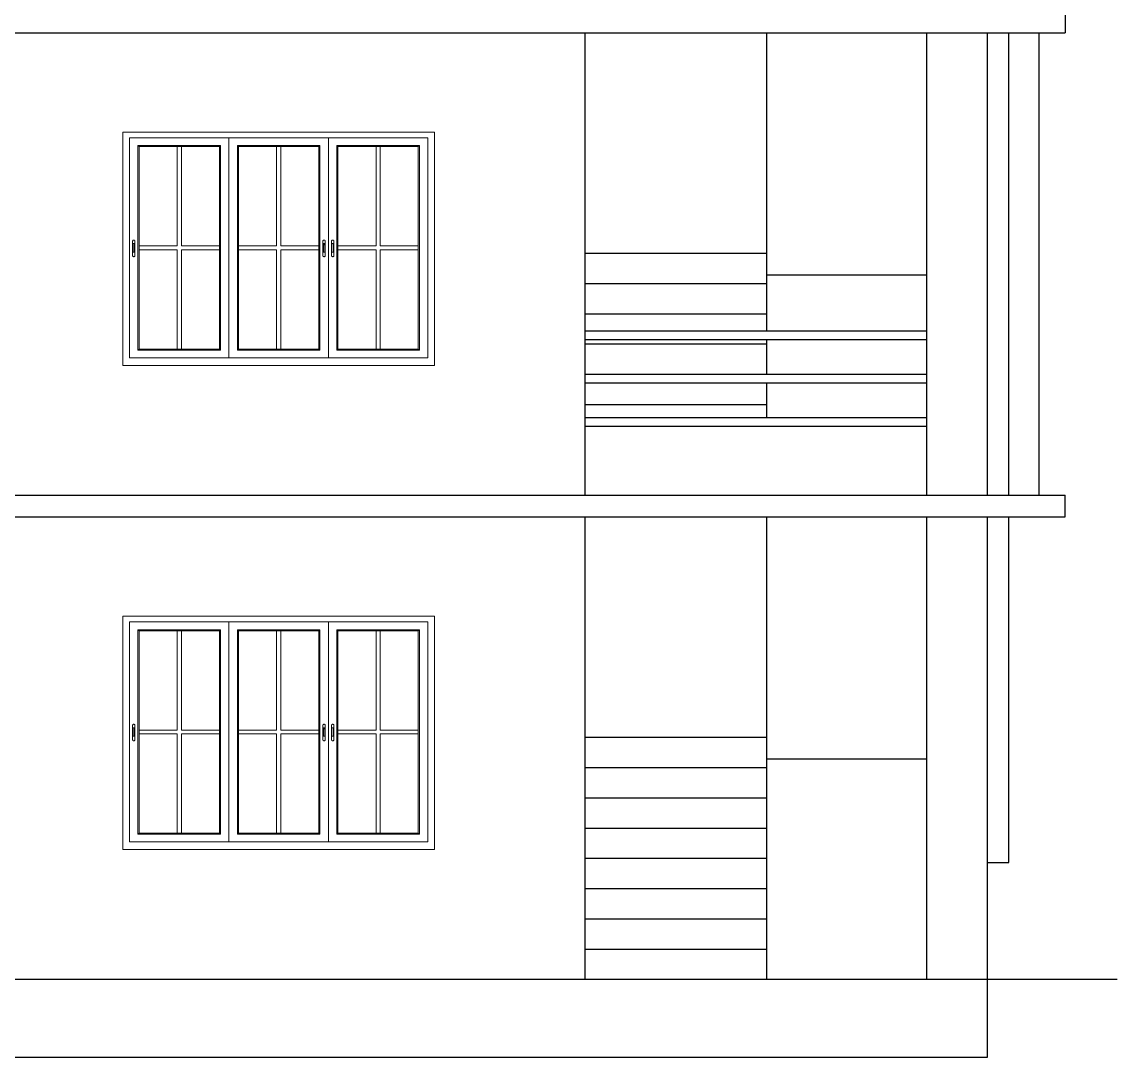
# Model space of a CAD drawing. Header units: inches. Extents: x -5096374 to -5070857, y -3259973 to -3243900.
# Drawn here: x -5072297.2 to -5072044, y -3259420.1 to -3259180.6 of the extents above; entities that cross this region are included whole.
import ezdxf

# ---------------------------------------------------------------- set-up
doc = ezdxf.new("R2010")
doc.units = ezdxf.units.IN
doc.header["$LTSCALE"] = 2
doc.header["$MEASUREMENT"] = 0
doc.layers.get('0').update_dxf_attribs({"linetype": 'CONTINUOUS'})
doc.layers.add('window', color=4, linetype='CONTINUOUS', lineweight=13)

msp = doc.modelspace()

# ---------------------------------------------------------------- linework, layer by layer
at = {"ltscale": 0.5}
for p, q in [((-5072055.96, -3259178.1), (-5072055.96, -3259183.1)), ((-5072503.54, -3259183.1), (-5072068.96, -3259183.1)), ((-5072166.96, -3259290.1), (-5072166.96, -3259183.1)), ((-5072124.96, -3259252.1), (-5072124.96, -3259183.1)), ((-5072087.96, -3259290.1), (-5072087.96, -3259183.1)), ((-5072073.96, -3259290.1), (-5072073.96, -3259183.1)), ((-5072068.96, -3259183.1), (-5072055.96, -3259183.1)), ((-5072068.96, -3259290.1), (-5072068.96, -3259183.1)), ((-5072061.96, -3259290.1), (-5072061.96, -3259183.1)), ((-5072166.96, -3259234.1), (-5072124.96, -3259234.1)), ((-5072124.96, -3259239.1), (-5072087.96, -3259239.1)), ((-5072166.96, -3259241.1), (-5072124.96, -3259241.1)), ((-5072166.96, -3259248.1), (-5072124.96, -3259248.1)), ((-5072166.96, -3259252.1), (-5072087.96, -3259252.1)), ((-5072166.96, -3259254.1), (-5072087.96, -3259254.1)), ((-5072166.96, -3259255.1), (-5072124.96, -3259255.1)), ((-5072124.96, -3259262.1), (-5072124.96, -3259254.1)), ((-5072166.96, -3259262.1), (-5072124.96, -3259262.1)), ((-5072166.96, -3259262.1), (-5072087.96, -3259262.1)), ((-5072166.96, -3259264.1), (-5072087.96, -3259264.1)), ((-5072124.96, -3259272.1), (-5072124.96, -3259264.1)), ((-5072166.96, -3259269.1), (-5072124.96, -3259269.1)), ((-5072166.96, -3259272.1), (-5072087.96, -3259272.1)), ((-5072166.96, -3259274.1), (-5072087.96, -3259274.1)), ((-5072476.72, -3259290.1), (-5072068.96, -3259290.1)), ((-5072166.96, -3259290.1), (-5072124.96, -3259290.1)), ((-5072068.96, -3259290.1), (-5072055.96, -3259290.1)), ((-5072055.96, -3259295.1), (-5072055.96, -3259290.1)), ((-5072476.72, -3259295.1), (-5072068.96, -3259295.1)), ((-5072166.96, -3259402.1), (-5072166.96, -3259295.1)), ((-5072124.96, -3259402.1), (-5072124.96, -3259295.1)), ((-5072087.96, -3259402.1), (-5072087.96, -3259295.1)), ((-5072073.96, -3259402.1), (-5072073.96, -3259295.1)), ((-5072068.96, -3259295.1), (-5072055.96, -3259295.1)), ((-5072068.96, -3259375.1), (-5072068.96, -3259295.1)), ((-5072166.96, -3259346.1), (-5072124.96, -3259346.1)), ((-5072124.96, -3259351.1), (-5072087.96, -3259351.1)), ((-5072166.96, -3259353.1), (-5072124.96, -3259353.1)), ((-5072166.96, -3259360.1), (-5072124.96, -3259360.1)), ((-5072166.96, -3259367.1), (-5072124.96, -3259367.1)), ((-5072166.96, -3259374.1), (-5072124.96, -3259374.1)), ((-5072073.96, -3259375.1), (-5072068.96, -3259375.1)), ((-5072166.96, -3259381.1), (-5072124.96, -3259381.1)), ((-5072166.96, -3259388.1), (-5072124.96, -3259388.1)), ((-5072166.96, -3259395.1), (-5072124.96, -3259395.1)), ((-5072498.63, -3259402.1), (-5072073.96, -3259402.1)), ((-5072166.96, -3259402.1), (-5072124.96, -3259402.1)), ((-5072073.96, -3259402.1), (-5072043.96, -3259402.1)), ((-5072073.96, -3259420.1), (-5072073.96, -3259402.1)), ((-5072498.63, -3259420.1), (-5072073.96, -3259420.1))]:
    msp.add_line(p, q, dxfattribs=at)
at = {"layer": 'window'}
for p, q in [((-5072273.84, -3259260.1), (-5072273.84, -3259206.1)), ((-5072201.84, -3259206.1), (-5072273.84, -3259206.1)), ((-5072272.34, -3259258.32), (-5072272.34, -3259207.43)), ((-5072203.34, -3259207.43), (-5072272.34, -3259207.43)), ((-5072249.34, -3259207.43), (-5072249.34, -3259258.32)), ((-5072226.34, -3259207.43), (-5072226.34, -3259258.32)), ((-5072203.34, -3259207.43), (-5072203.34, -3259258.32)), ((-5072201.84, -3259260.1), (-5072201.84, -3259206.1)), ((-5072270.37, -3259256.52), (-5072270.37, -3259209.23)), ((-5072270.37, -3259209.23), (-5072251.3, -3259209.23)), ((-5072270.13, -3259209.45), (-5072270.37, -3259209.23)), ((-5072270.13, -3259256.3), (-5072270.13, -3259209.45)), ((-5072251.55, -3259209.45), (-5072270.13, -3259209.45)), ((-5072261.33, -3259209.45), (-5072261.33, -3259232.42)), ((-5072260.34, -3259209.45), (-5072260.34, -3259232.42)), ((-5072251.55, -3259209.45), (-5072251.3, -3259209.23)), ((-5072251.55, -3259209.45), (-5072251.55, -3259256.3)), ((-5072251.3, -3259209.23), (-5072251.3, -3259256.52)), ((-5072228.3, -3259209.23), (-5072247.37, -3259209.23)), ((-5072247.37, -3259209.23), (-5072247.37, -3259256.52)), ((-5072247.13, -3259209.45), (-5072247.37, -3259209.23)), ((-5072247.13, -3259209.45), (-5072247.13, -3259256.3)), ((-5072247.13, -3259209.45), (-5072228.55, -3259209.45)), ((-5072238.33, -3259209.45), (-5072238.33, -3259232.42)), ((-5072237.34, -3259209.45), (-5072237.34, -3259232.42)), ((-5072228.55, -3259209.45), (-5072228.3, -3259209.23)), ((-5072228.55, -3259256.3), (-5072228.55, -3259209.45)), ((-5072228.3, -3259256.52), (-5072228.3, -3259209.23)), ((-5072224.37, -3259256.52), (-5072224.37, -3259209.23)), ((-5072224.37, -3259209.23), (-5072205.3, -3259209.23)), ((-5072224.13, -3259209.45), (-5072224.37, -3259209.23)), ((-5072224.13, -3259256.3), (-5072224.13, -3259209.45)), ((-5072205.55, -3259209.45), (-5072224.13, -3259209.45)), ((-5072215.33, -3259209.45), (-5072215.33, -3259232.42)), ((-5072214.34, -3259209.45), (-5072214.34, -3259232.42)), ((-5072205.55, -3259209.45), (-5072205.3, -3259209.23)), ((-5072205.55, -3259209.45), (-5072205.55, -3259256.3)), ((-5072205.3, -3259209.23), (-5072205.3, -3259256.52)), ((-5072271.61, -3259231.27), (-5072271.6, -3259231.24)), ((-5072271.61, -3259231.31), (-5072271.6, -3259231.24)), ((-5072271.61, -3259231.31), (-5072271.61, -3259231.27)), ((-5072271.61, -3259234.7), (-5072271.61, -3259231.31)), ((-5072271.6, -3259231.24), (-5072271.58, -3259231.21)), ((-5072271.58, -3259231.21), (-5072271.56, -3259231.18)), ((-5072271.53, -3259231.15), (-5072271.56, -3259231.18)), ((-5072271.5, -3259231.13), (-5072271.53, -3259231.15)), ((-5072271.51, -3259231.98), (-5072271.52, -3259232)), ((-5072271.52, -3259232), (-5072271.52, -3259232.03)), ((-5072271.52, -3259232.03), (-5072271.52, -3259233.73)), ((-5072271.5, -3259231.96), (-5072271.51, -3259231.98)), ((-5072271.5, -3259231.13), (-5072271.46, -3259231.11)), ((-5072271.49, -3259231.94), (-5072271.5, -3259231.96)), ((-5072271.47, -3259231.92), (-5072271.49, -3259231.94)), ((-5072271.45, -3259231.91), (-5072271.47, -3259231.92)), ((-5072271.42, -3259231.1), (-5072271.46, -3259231.11)), ((-5072271.42, -3259231.89), (-5072271.45, -3259231.91)), ((-5072271.38, -3259231.09), (-5072271.42, -3259231.1)), ((-5072271.4, -3259231.88), (-5072271.42, -3259231.89)), ((-5072271.37, -3259231.88), (-5072271.4, -3259231.88)), ((-5072271.34, -3259231.09), (-5072271.38, -3259231.09)), ((-5072271.34, -3259231.88), (-5072271.37, -3259231.88)), ((-5072271.3, -3259231.09), (-5072271.34, -3259231.09)), ((-5072271.31, -3259231.88), (-5072271.34, -3259231.88)), ((-5072271.28, -3259231.88), (-5072271.31, -3259231.88)), ((-5072271.3, -3259231.09), (-5072271.26, -3259231.1)), ((-5072271.26, -3259231.89), (-5072271.28, -3259231.88)), ((-5072271.26, -3259231.1), (-5072271.22, -3259231.11)), ((-5072271.23, -3259231.91), (-5072271.26, -3259231.89)), ((-5072271.21, -3259231.92), (-5072271.23, -3259231.91)), ((-5072271.22, -3259231.11), (-5072271.18, -3259231.13)), ((-5072271.19, -3259231.94), (-5072271.21, -3259231.92)), ((-5072271.18, -3259231.96), (-5072271.19, -3259231.94)), ((-5072271.18, -3259231.13), (-5072271.15, -3259231.15)), ((-5072271.17, -3259231.98), (-5072271.18, -3259231.96)), ((-5072271.16, -3259232), (-5072271.17, -3259231.98)), ((-5072271.16, -3259232.03), (-5072271.16, -3259232)), ((-5072271.16, -3259233.73), (-5072271.16, -3259232.03)), ((-5072271.15, -3259231.15), (-5072271.12, -3259231.18)), ((-5072271.1, -3259231.21), (-5072271.12, -3259231.18)), ((-5072271.08, -3259231.24), (-5072271.1, -3259231.21)), ((-5072271.07, -3259231.27), (-5072271.08, -3259231.24)), ((-5072271.07, -3259231.27), (-5072271.07, -3259231.31)), ((-5072271.07, -3259231.31), (-5072271.07, -3259234.7)), ((-5072270.13, -3259232.42), (-5072261.33, -3259232.42)), ((-5072270.13, -3259233.32), (-5072261.33, -3259233.32)), ((-5072261.33, -3259233.32), (-5072261.33, -3259256.3)), ((-5072260.34, -3259232.42), (-5072251.55, -3259232.42)), ((-5072260.34, -3259233.32), (-5072251.55, -3259233.32)), ((-5072260.34, -3259233.32), (-5072260.34, -3259256.3)), ((-5072238.33, -3259232.42), (-5072247.13, -3259232.42)), ((-5072238.33, -3259233.32), (-5072247.13, -3259233.32)), ((-5072238.33, -3259233.32), (-5072238.33, -3259256.3)), ((-5072228.55, -3259232.42), (-5072237.34, -3259232.42)), ((-5072237.34, -3259233.32), (-5072237.34, -3259256.3)), ((-5072228.55, -3259233.32), (-5072237.34, -3259233.32)), ((-5072227.59, -3259231.24), (-5072227.6, -3259231.27)), ((-5072227.6, -3259231.27), (-5072227.6, -3259231.31)), ((-5072227.6, -3259231.31), (-5072227.6, -3259234.7)), ((-5072227.57, -3259231.21), (-5072227.59, -3259231.24)), ((-5072227.55, -3259231.18), (-5072227.57, -3259231.21)), ((-5072227.52, -3259231.15), (-5072227.55, -3259231.18)), ((-5072227.49, -3259231.13), (-5072227.52, -3259231.15)), ((-5072227.51, -3259232), (-5072227.5, -3259231.98)), ((-5072227.51, -3259232.03), (-5072227.51, -3259232)), ((-5072227.51, -3259232.27), (-5072227.51, -3259232.03)), ((-5072227.51, -3259232.25), (-5072227.5, -3259232.23)), ((-5072227.51, -3259232.27), (-5072227.51, -3259232.25)), ((-5072227.51, -3259233.73), (-5072227.51, -3259232.27)), ((-5072227.5, -3259231.98), (-5072227.49, -3259231.96)), ((-5072227.5, -3259232.23), (-5072227.49, -3259232.21)), ((-5072227.45, -3259231.11), (-5072227.49, -3259231.13)), ((-5072227.49, -3259231.96), (-5072227.48, -3259231.94)), ((-5072227.49, -3259232.21), (-5072227.48, -3259232.19)), ((-5072227.48, -3259231.94), (-5072227.46, -3259231.92)), ((-5072227.48, -3259232.19), (-5072227.46, -3259232.17)), ((-5072227.46, -3259231.92), (-5072227.44, -3259231.91)), ((-5072227.46, -3259232.17), (-5072227.44, -3259232.15)), ((-5072227.41, -3259231.1), (-5072227.45, -3259231.11)), ((-5072227.44, -3259231.91), (-5072227.41, -3259231.89)), ((-5072227.44, -3259232.15), (-5072227.41, -3259232.14)), ((-5072227.37, -3259231.09), (-5072227.41, -3259231.1)), ((-5072227.41, -3259231.89), (-5072227.39, -3259231.88)), ((-5072227.41, -3259232.14), (-5072227.39, -3259232.13)), ((-5072227.39, -3259231.88), (-5072227.36, -3259231.88)), ((-5072227.39, -3259232.13), (-5072227.36, -3259232.13)), ((-5072227.33, -3259231.09), (-5072227.37, -3259231.09)), ((-5072227.36, -3259231.88), (-5072227.33, -3259231.88)), ((-5072227.36, -3259232.13), (-5072227.33, -3259232.13)), ((-5072227.29, -3259231.09), (-5072227.33, -3259231.09)), ((-5072227.33, -3259231.88), (-5072227.3, -3259231.88)), ((-5072227.33, -3259232.13), (-5072227.3, -3259232.13)), ((-5072227.3, -3259231.88), (-5072227.28, -3259231.88)), ((-5072227.3, -3259232.13), (-5072227.28, -3259232.13)), ((-5072227.25, -3259231.1), (-5072227.29, -3259231.09)), ((-5072227.28, -3259231.88), (-5072227.25, -3259231.89)), ((-5072227.28, -3259232.13), (-5072227.25, -3259232.14)), ((-5072227.21, -3259231.11), (-5072227.25, -3259231.1)), ((-5072227.25, -3259231.89), (-5072227.22, -3259231.91)), ((-5072227.25, -3259232.14), (-5072227.22, -3259232.15)), ((-5072227.22, -3259231.91), (-5072227.2, -3259231.92)), ((-5072227.22, -3259232.15), (-5072227.2, -3259232.17)), ((-5072227.17, -3259231.13), (-5072227.21, -3259231.11)), ((-5072227.2, -3259231.92), (-5072227.18, -3259231.94)), ((-5072227.2, -3259232.17), (-5072227.18, -3259232.19)), ((-5072227.18, -3259231.94), (-5072227.17, -3259231.96)), ((-5072227.18, -3259232.19), (-5072227.17, -3259232.21)), ((-5072227.14, -3259231.15), (-5072227.17, -3259231.13)), ((-5072227.17, -3259231.96), (-5072227.16, -3259231.98)), ((-5072227.17, -3259232.21), (-5072227.16, -3259232.23)), ((-5072227.16, -3259231.98), (-5072227.15, -3259232)), ((-5072227.16, -3259232.23), (-5072227.15, -3259232.25)), ((-5072227.15, -3259232), (-5072227.15, -3259232.03)), ((-5072227.15, -3259233.73), (-5072227.15, -3259232.03)), ((-5072227.15, -3259232.25), (-5072227.15, -3259232.27)), ((-5072227.11, -3259231.18), (-5072227.14, -3259231.15)), ((-5072227.09, -3259231.21), (-5072227.11, -3259231.18)), ((-5072227.07, -3259231.24), (-5072227.09, -3259231.21)), ((-5072227.06, -3259231.27), (-5072227.07, -3259231.24)), ((-5072227.06, -3259231.31), (-5072227.07, -3259231.24)), ((-5072227.06, -3259231.31), (-5072227.06, -3259231.27)), ((-5072227.06, -3259234.7), (-5072227.06, -3259231.31)), ((-5072225.61, -3259231.27), (-5072225.6, -3259231.24)), ((-5072225.61, -3259231.31), (-5072225.6, -3259231.24)), ((-5072225.61, -3259231.31), (-5072225.61, -3259231.27)), ((-5072225.61, -3259234.7), (-5072225.61, -3259231.31)), ((-5072225.6, -3259231.24), (-5072225.58, -3259231.21)), ((-5072225.58, -3259231.21), (-5072225.56, -3259231.18)), ((-5072225.53, -3259231.15), (-5072225.56, -3259231.18)), ((-5072225.5, -3259231.13), (-5072225.53, -3259231.15)), ((-5072225.51, -3259231.98), (-5072225.52, -3259232)), ((-5072225.52, -3259232), (-5072225.52, -3259232.03)), ((-5072225.52, -3259232.03), (-5072225.52, -3259233.73)), ((-5072225.5, -3259231.96), (-5072225.51, -3259231.98)), ((-5072225.5, -3259231.13), (-5072225.46, -3259231.11)), ((-5072225.49, -3259231.94), (-5072225.5, -3259231.96)), ((-5072225.47, -3259231.92), (-5072225.49, -3259231.94)), ((-5072225.45, -3259231.91), (-5072225.47, -3259231.92)), ((-5072225.42, -3259231.1), (-5072225.46, -3259231.11)), ((-5072225.42, -3259231.89), (-5072225.45, -3259231.91)), ((-5072225.38, -3259231.09), (-5072225.42, -3259231.1)), ((-5072225.4, -3259231.88), (-5072225.42, -3259231.89)), ((-5072225.37, -3259231.88), (-5072225.4, -3259231.88)), ((-5072225.34, -3259231.09), (-5072225.38, -3259231.09)), ((-5072225.34, -3259231.88), (-5072225.37, -3259231.88)), ((-5072225.3, -3259231.09), (-5072225.34, -3259231.09)), ((-5072225.31, -3259231.88), (-5072225.34, -3259231.88)), ((-5072225.28, -3259231.88), (-5072225.31, -3259231.88)), ((-5072225.3, -3259231.09), (-5072225.26, -3259231.1)), ((-5072225.26, -3259231.89), (-5072225.28, -3259231.88)), ((-5072225.26, -3259231.1), (-5072225.22, -3259231.11)), ((-5072225.23, -3259231.91), (-5072225.26, -3259231.89)), ((-5072225.21, -3259231.92), (-5072225.23, -3259231.91)), ((-5072225.22, -3259231.11), (-5072225.18, -3259231.13)), ((-5072225.19, -3259231.94), (-5072225.21, -3259231.92)), ((-5072225.18, -3259231.96), (-5072225.19, -3259231.94)), ((-5072225.18, -3259231.13), (-5072225.15, -3259231.15)), ((-5072225.17, -3259231.98), (-5072225.18, -3259231.96)), ((-5072225.16, -3259232), (-5072225.17, -3259231.98)), ((-5072225.16, -3259232.03), (-5072225.16, -3259232)), ((-5072225.16, -3259233.73), (-5072225.16, -3259232.03)), ((-5072225.15, -3259231.15), (-5072225.12, -3259231.18)), ((-5072225.1, -3259231.21), (-5072225.12, -3259231.18)), ((-5072225.08, -3259231.24), (-5072225.1, -3259231.21)), ((-5072225.07, -3259231.27), (-5072225.08, -3259231.24)), ((-5072225.07, -3259231.27), (-5072225.07, -3259231.31)), ((-5072225.07, -3259231.31), (-5072225.07, -3259234.7)), ((-5072224.13, -3259232.42), (-5072215.33, -3259232.42)), ((-5072224.13, -3259233.32), (-5072215.33, -3259233.32)), ((-5072215.33, -3259233.32), (-5072215.33, -3259256.3)), ((-5072214.34, -3259232.42), (-5072205.55, -3259232.42)), ((-5072214.34, -3259233.32), (-5072205.55, -3259233.32)), ((-5072214.34, -3259233.32), (-5072214.34, -3259256.3)), ((-5072271.61, -3259234.73), (-5072271.61, -3259234.7)), ((-5072271.6, -3259234.77), (-5072271.61, -3259234.73)), ((-5072271.6, -3259234.77), (-5072271.58, -3259234.8)), ((-5072271.58, -3259234.8), (-5072271.56, -3259234.83)), ((-5072271.56, -3259234.83), (-5072271.53, -3259234.85)), ((-5072271.5, -3259234.88), (-5072271.53, -3259234.85)), ((-5072271.52, -3259233.76), (-5072271.52, -3259233.73)), ((-5072271.51, -3259233.78), (-5072271.52, -3259233.76)), ((-5072271.5, -3259233.8), (-5072271.51, -3259233.78)), ((-5072271.49, -3259233.82), (-5072271.5, -3259233.8)), ((-5072271.46, -3259234.9), (-5072271.5, -3259234.88)), ((-5072271.47, -3259233.84), (-5072271.49, -3259233.82)), ((-5072271.45, -3259233.85), (-5072271.47, -3259233.84)), ((-5072271.46, -3259234.9), (-5072271.42, -3259234.91)), ((-5072271.42, -3259233.86), (-5072271.45, -3259233.85)), ((-5072271.4, -3259233.87), (-5072271.42, -3259233.86)), ((-5072271.38, -3259234.92), (-5072271.42, -3259234.91)), ((-5072271.37, -3259233.88), (-5072271.4, -3259233.87)), ((-5072271.34, -3259234.92), (-5072271.38, -3259234.92)), ((-5072271.34, -3259233.88), (-5072271.37, -3259233.88)), ((-5072271.31, -3259233.88), (-5072271.34, -3259233.88)), ((-5072271.34, -3259234.92), (-5072271.3, -3259234.92)), ((-5072271.28, -3259233.87), (-5072271.31, -3259233.88)), ((-5072271.3, -3259234.92), (-5072271.26, -3259234.91)), ((-5072271.26, -3259233.86), (-5072271.28, -3259233.87)), ((-5072271.23, -3259233.85), (-5072271.26, -3259233.86)), ((-5072271.22, -3259234.9), (-5072271.26, -3259234.91)), ((-5072271.21, -3259233.84), (-5072271.23, -3259233.85)), ((-5072271.18, -3259234.88), (-5072271.22, -3259234.9)), ((-5072271.19, -3259233.82), (-5072271.21, -3259233.84)), ((-5072271.18, -3259233.8), (-5072271.19, -3259233.82)), ((-5072271.17, -3259233.78), (-5072271.18, -3259233.8)), ((-5072271.18, -3259234.88), (-5072271.15, -3259234.85)), ((-5072271.16, -3259233.76), (-5072271.17, -3259233.78)), ((-5072271.16, -3259233.73), (-5072271.16, -3259233.76)), ((-5072271.15, -3259234.85), (-5072271.12, -3259234.83)), ((-5072271.12, -3259234.83), (-5072271.1, -3259234.8)), ((-5072271.08, -3259234.77), (-5072271.1, -3259234.8)), ((-5072271.07, -3259234.7), (-5072271.08, -3259234.77)), ((-5072271.07, -3259234.73), (-5072271.08, -3259234.77)), ((-5072271.07, -3259234.73), (-5072271.07, -3259234.7)), ((-5072227.6, -3259234.73), (-5072227.6, -3259234.7)), ((-5072227.6, -3259234.7), (-5072227.59, -3259234.77)), ((-5072227.6, -3259234.73), (-5072227.59, -3259234.77)), ((-5072227.59, -3259234.77), (-5072227.57, -3259234.8)), ((-5072227.57, -3259234.8), (-5072227.55, -3259234.83)), ((-5072227.55, -3259234.83), (-5072227.52, -3259234.85)), ((-5072227.52, -3259234.85), (-5072227.49, -3259234.88)), ((-5072227.51, -3259233.73), (-5072227.51, -3259233.76)), ((-5072227.51, -3259233.76), (-5072227.5, -3259233.78)), ((-5072227.5, -3259233.78), (-5072227.49, -3259233.8)), ((-5072227.49, -3259233.8), (-5072227.48, -3259233.82)), ((-5072227.49, -3259234.88), (-5072227.45, -3259234.9)), ((-5072227.48, -3259233.82), (-5072227.46, -3259233.84)), ((-5072227.46, -3259233.84), (-5072227.44, -3259233.85)), ((-5072227.45, -3259234.9), (-5072227.41, -3259234.91)), ((-5072227.44, -3259233.85), (-5072227.41, -3259233.86)), ((-5072227.41, -3259233.86), (-5072227.39, -3259233.87)), ((-5072227.41, -3259234.91), (-5072227.37, -3259234.92)), ((-5072227.39, -3259233.87), (-5072227.36, -3259233.88)), ((-5072227.37, -3259234.92), (-5072227.33, -3259234.92)), ((-5072227.36, -3259233.88), (-5072227.33, -3259233.88)), ((-5072227.33, -3259233.88), (-5072227.3, -3259233.88)), ((-5072227.33, -3259234.92), (-5072227.29, -3259234.92)), ((-5072227.3, -3259233.88), (-5072227.28, -3259233.87)), ((-5072227.29, -3259234.92), (-5072227.25, -3259234.91)), ((-5072227.28, -3259233.87), (-5072227.25, -3259233.86)), ((-5072227.25, -3259233.86), (-5072227.22, -3259233.85)), ((-5072227.25, -3259234.91), (-5072227.21, -3259234.9)), ((-5072227.22, -3259233.85), (-5072227.2, -3259233.84)), ((-5072227.21, -3259234.9), (-5072227.17, -3259234.88)), ((-5072227.2, -3259233.84), (-5072227.18, -3259233.82)), ((-5072227.18, -3259233.82), (-5072227.17, -3259233.8)), ((-5072227.17, -3259233.8), (-5072227.16, -3259233.78)), ((-5072227.17, -3259234.88), (-5072227.14, -3259234.85)), ((-5072227.16, -3259233.78), (-5072227.15, -3259233.76)), ((-5072227.15, -3259233.76), (-5072227.15, -3259233.73)), ((-5072227.14, -3259234.85), (-5072227.11, -3259234.83)), ((-5072227.11, -3259234.83), (-5072227.09, -3259234.8)), ((-5072227.09, -3259234.8), (-5072227.07, -3259234.77)), ((-5072227.07, -3259234.77), (-5072227.06, -3259234.73)), ((-5072227.06, -3259234.73), (-5072227.06, -3259234.7)), ((-5072225.61, -3259234.73), (-5072225.61, -3259234.7)), ((-5072225.6, -3259234.77), (-5072225.61, -3259234.73)), ((-5072225.6, -3259234.77), (-5072225.58, -3259234.8)), ((-5072225.58, -3259234.8), (-5072225.56, -3259234.83)), ((-5072225.56, -3259234.83), (-5072225.53, -3259234.85)), ((-5072225.5, -3259234.88), (-5072225.53, -3259234.85)), ((-5072225.52, -3259233.76), (-5072225.52, -3259233.73)), ((-5072225.51, -3259233.78), (-5072225.52, -3259233.76)), ((-5072225.5, -3259233.8), (-5072225.51, -3259233.78)), ((-5072225.49, -3259233.82), (-5072225.5, -3259233.8)), ((-5072225.46, -3259234.9), (-5072225.5, -3259234.88)), ((-5072225.47, -3259233.84), (-5072225.49, -3259233.82)), ((-5072225.45, -3259233.85), (-5072225.47, -3259233.84)), ((-5072225.46, -3259234.9), (-5072225.42, -3259234.91)), ((-5072225.42, -3259233.86), (-5072225.45, -3259233.85)), ((-5072225.4, -3259233.87), (-5072225.42, -3259233.86)), ((-5072225.38, -3259234.92), (-5072225.42, -3259234.91)), ((-5072225.37, -3259233.88), (-5072225.4, -3259233.87)), ((-5072225.34, -3259234.92), (-5072225.38, -3259234.92)), ((-5072225.34, -3259233.88), (-5072225.37, -3259233.88)), ((-5072225.31, -3259233.88), (-5072225.34, -3259233.88)), ((-5072225.34, -3259234.92), (-5072225.3, -3259234.92)), ((-5072225.28, -3259233.87), (-5072225.31, -3259233.88)), ((-5072225.3, -3259234.92), (-5072225.26, -3259234.91)), ((-5072225.26, -3259233.86), (-5072225.28, -3259233.87)), ((-5072225.23, -3259233.85), (-5072225.26, -3259233.86)), ((-5072225.22, -3259234.9), (-5072225.26, -3259234.91)), ((-5072225.21, -3259233.84), (-5072225.23, -3259233.85)), ((-5072225.18, -3259234.88), (-5072225.22, -3259234.9)), ((-5072225.19, -3259233.82), (-5072225.21, -3259233.84)), ((-5072225.18, -3259233.8), (-5072225.19, -3259233.82)), ((-5072225.17, -3259233.78), (-5072225.18, -3259233.8)), ((-5072225.18, -3259234.88), (-5072225.15, -3259234.85)), ((-5072225.16, -3259233.76), (-5072225.17, -3259233.78)), ((-5072225.16, -3259233.73), (-5072225.16, -3259233.76)), ((-5072225.15, -3259234.85), (-5072225.12, -3259234.83)), ((-5072225.12, -3259234.83), (-5072225.1, -3259234.8)), ((-5072225.08, -3259234.77), (-5072225.1, -3259234.8)), ((-5072225.07, -3259234.7), (-5072225.08, -3259234.77)), ((-5072225.07, -3259234.73), (-5072225.08, -3259234.77)), ((-5072225.07, -3259234.73), (-5072225.07, -3259234.7)), ((-5072272.34, -3259258.32), (-5072249.34, -3259258.32)), ((-5072270.37, -3259256.52), (-5072270.13, -3259256.3)), ((-5072251.3, -3259256.52), (-5072270.37, -3259256.52)), ((-5072251.55, -3259256.3), (-5072270.13, -3259256.3)), ((-5072251.55, -3259256.3), (-5072251.3, -3259256.52)), ((-5072226.34, -3259258.32), (-5072249.34, -3259258.32)), ((-5072247.13, -3259256.3), (-5072247.37, -3259256.52)), ((-5072247.37, -3259256.52), (-5072228.3, -3259256.52)), ((-5072247.13, -3259256.3), (-5072228.55, -3259256.3)), ((-5072228.3, -3259256.52), (-5072228.55, -3259256.3)), ((-5072226.34, -3259258.32), (-5072203.34, -3259258.32)), ((-5072224.37, -3259256.52), (-5072224.13, -3259256.3)), ((-5072205.3, -3259256.52), (-5072224.37, -3259256.52)), ((-5072205.55, -3259256.3), (-5072224.13, -3259256.3)), ((-5072205.55, -3259256.3), (-5072205.3, -3259256.52)), ((-5072201.84, -3259260.1), (-5072273.84, -3259260.1)), ((-5072273.84, -3259372.1), (-5072273.84, -3259318.1)), ((-5072201.84, -3259318.1), (-5072273.84, -3259318.1)), ((-5072272.34, -3259370.32), (-5072272.34, -3259319.43)), ((-5072203.34, -3259319.43), (-5072272.34, -3259319.43)), ((-5072249.34, -3259319.43), (-5072249.34, -3259370.32)), ((-5072226.34, -3259319.43), (-5072226.34, -3259370.32)), ((-5072203.34, -3259319.43), (-5072203.34, -3259370.32)), ((-5072201.84, -3259372.1), (-5072201.84, -3259318.1)), ((-5072270.37, -3259368.52), (-5072270.37, -3259321.23)), ((-5072270.37, -3259321.23), (-5072251.3, -3259321.23)), ((-5072270.13, -3259321.45), (-5072270.37, -3259321.23)), ((-5072270.13, -3259368.3), (-5072270.13, -3259321.45)), ((-5072251.55, -3259321.45), (-5072270.13, -3259321.45)), ((-5072261.33, -3259321.45), (-5072261.33, -3259344.42)), ((-5072260.34, -3259321.45), (-5072260.34, -3259344.42)), ((-5072251.55, -3259321.45), (-5072251.3, -3259321.23)), ((-5072251.55, -3259321.45), (-5072251.55, -3259368.3)), ((-5072251.3, -3259321.23), (-5072251.3, -3259368.52)), ((-5072228.3, -3259321.23), (-5072247.37, -3259321.23)), ((-5072247.37, -3259321.23), (-5072247.37, -3259368.52)), ((-5072247.13, -3259321.45), (-5072247.37, -3259321.23)), ((-5072247.13, -3259321.45), (-5072247.13, -3259368.3)), ((-5072247.13, -3259321.45), (-5072228.55, -3259321.45)), ((-5072238.33, -3259321.45), (-5072238.33, -3259344.42)), ((-5072237.34, -3259321.45), (-5072237.34, -3259344.42)), ((-5072228.55, -3259321.45), (-5072228.3, -3259321.23)), ((-5072228.55, -3259368.3), (-5072228.55, -3259321.45)), ((-5072228.3, -3259368.52), (-5072228.3, -3259321.23)), ((-5072224.37, -3259368.52), (-5072224.37, -3259321.23)), ((-5072224.37, -3259321.23), (-5072205.3, -3259321.23)), ((-5072224.13, -3259321.45), (-5072224.37, -3259321.23)), ((-5072224.13, -3259368.3), (-5072224.13, -3259321.45)), ((-5072205.55, -3259321.45), (-5072224.13, -3259321.45)), ((-5072215.33, -3259321.45), (-5072215.33, -3259344.42)), ((-5072214.34, -3259321.45), (-5072214.34, -3259344.42)), ((-5072205.55, -3259321.45), (-5072205.3, -3259321.23)), ((-5072205.55, -3259321.45), (-5072205.55, -3259368.3)), ((-5072205.3, -3259321.23), (-5072205.3, -3259368.52)), ((-5072271.61, -3259343.27), (-5072271.6, -3259343.24)), ((-5072271.61, -3259343.31), (-5072271.6, -3259343.24)), ((-5072271.61, -3259343.31), (-5072271.61, -3259343.27)), ((-5072271.61, -3259346.7), (-5072271.61, -3259343.31)), ((-5072271.6, -3259343.24), (-5072271.58, -3259343.21)), ((-5072271.58, -3259343.21), (-5072271.56, -3259343.18)), ((-5072271.53, -3259343.15), (-5072271.56, -3259343.18)), ((-5072271.5, -3259343.13), (-5072271.53, -3259343.15)), ((-5072271.51, -3259343.98), (-5072271.52, -3259344)), ((-5072271.52, -3259344), (-5072271.52, -3259344.03)), ((-5072271.52, -3259344.03), (-5072271.52, -3259345.73)), ((-5072271.5, -3259343.96), (-5072271.51, -3259343.98)), ((-5072271.5, -3259343.13), (-5072271.46, -3259343.11)), ((-5072271.49, -3259343.94), (-5072271.5, -3259343.96)), ((-5072271.47, -3259343.92), (-5072271.49, -3259343.94)), ((-5072271.45, -3259343.91), (-5072271.47, -3259343.92)), ((-5072271.42, -3259343.1), (-5072271.46, -3259343.11)), ((-5072271.42, -3259343.89), (-5072271.45, -3259343.91)), ((-5072271.38, -3259343.09), (-5072271.42, -3259343.1)), ((-5072271.4, -3259343.88), (-5072271.42, -3259343.89)), ((-5072271.37, -3259343.88), (-5072271.4, -3259343.88)), ((-5072271.34, -3259343.09), (-5072271.38, -3259343.09)), ((-5072271.34, -3259343.88), (-5072271.37, -3259343.88)), ((-5072271.3, -3259343.09), (-5072271.34, -3259343.09)), ((-5072271.31, -3259343.88), (-5072271.34, -3259343.88)), ((-5072271.28, -3259343.88), (-5072271.31, -3259343.88)), ((-5072271.3, -3259343.09), (-5072271.26, -3259343.1)), ((-5072271.26, -3259343.89), (-5072271.28, -3259343.88)), ((-5072271.26, -3259343.1), (-5072271.22, -3259343.11)), ((-5072271.23, -3259343.91), (-5072271.26, -3259343.89)), ((-5072271.21, -3259343.92), (-5072271.23, -3259343.91)), ((-5072271.22, -3259343.11), (-5072271.18, -3259343.13)), ((-5072271.19, -3259343.94), (-5072271.21, -3259343.92)), ((-5072271.18, -3259343.96), (-5072271.19, -3259343.94)), ((-5072271.18, -3259343.13), (-5072271.15, -3259343.15)), ((-5072271.17, -3259343.98), (-5072271.18, -3259343.96)), ((-5072271.16, -3259344), (-5072271.17, -3259343.98)), ((-5072271.16, -3259344.03), (-5072271.16, -3259344)), ((-5072271.16, -3259345.73), (-5072271.16, -3259344.03)), ((-5072271.15, -3259343.15), (-5072271.12, -3259343.18)), ((-5072271.1, -3259343.21), (-5072271.12, -3259343.18)), ((-5072271.08, -3259343.24), (-5072271.1, -3259343.21)), ((-5072271.07, -3259343.27), (-5072271.08, -3259343.24)), ((-5072271.07, -3259343.27), (-5072271.07, -3259343.31)), ((-5072271.07, -3259343.31), (-5072271.07, -3259346.7)), ((-5072270.13, -3259344.42), (-5072261.33, -3259344.42)), ((-5072260.34, -3259344.42), (-5072251.55, -3259344.42)), ((-5072238.33, -3259344.42), (-5072247.13, -3259344.42)), ((-5072228.55, -3259344.42), (-5072237.34, -3259344.42)), ((-5072227.59, -3259343.24), (-5072227.6, -3259343.27)), ((-5072227.6, -3259343.27), (-5072227.6, -3259343.31)), ((-5072227.6, -3259343.31), (-5072227.6, -3259346.7)), ((-5072227.57, -3259343.21), (-5072227.59, -3259343.24)), ((-5072227.55, -3259343.18), (-5072227.57, -3259343.21)), ((-5072227.52, -3259343.15), (-5072227.55, -3259343.18)), ((-5072227.49, -3259343.13), (-5072227.52, -3259343.15)), ((-5072227.51, -3259344), (-5072227.5, -3259343.98)), ((-5072227.51, -3259344.03), (-5072227.51, -3259344)), ((-5072227.51, -3259344.27), (-5072227.51, -3259344.03)), ((-5072227.51, -3259344.25), (-5072227.5, -3259344.23)), ((-5072227.51, -3259344.27), (-5072227.51, -3259344.25)), ((-5072227.51, -3259345.73), (-5072227.51, -3259344.27)), ((-5072227.5, -3259343.98), (-5072227.49, -3259343.96)), ((-5072227.5, -3259344.23), (-5072227.49, -3259344.21)), ((-5072227.45, -3259343.11), (-5072227.49, -3259343.13)), ((-5072227.49, -3259343.96), (-5072227.48, -3259343.94)), ((-5072227.49, -3259344.21), (-5072227.48, -3259344.19)), ((-5072227.48, -3259343.94), (-5072227.46, -3259343.92)), ((-5072227.48, -3259344.19), (-5072227.46, -3259344.17)), ((-5072227.46, -3259343.92), (-5072227.44, -3259343.91)), ((-5072227.46, -3259344.17), (-5072227.44, -3259344.15)), ((-5072227.41, -3259343.1), (-5072227.45, -3259343.11)), ((-5072227.44, -3259343.91), (-5072227.41, -3259343.89)), ((-5072227.44, -3259344.15), (-5072227.41, -3259344.14)), ((-5072227.37, -3259343.09), (-5072227.41, -3259343.1)), ((-5072227.41, -3259343.89), (-5072227.39, -3259343.88)), ((-5072227.41, -3259344.14), (-5072227.39, -3259344.13)), ((-5072227.39, -3259343.88), (-5072227.36, -3259343.88)), ((-5072227.39, -3259344.13), (-5072227.36, -3259344.13)), ((-5072227.33, -3259343.09), (-5072227.37, -3259343.09)), ((-5072227.36, -3259343.88), (-5072227.33, -3259343.88)), ((-5072227.36, -3259344.13), (-5072227.33, -3259344.13)), ((-5072227.29, -3259343.09), (-5072227.33, -3259343.09)), ((-5072227.33, -3259343.88), (-5072227.3, -3259343.88)), ((-5072227.33, -3259344.13), (-5072227.3, -3259344.13)), ((-5072227.3, -3259343.88), (-5072227.28, -3259343.88)), ((-5072227.3, -3259344.13), (-5072227.28, -3259344.13)), ((-5072227.25, -3259343.1), (-5072227.29, -3259343.09)), ((-5072227.28, -3259343.88), (-5072227.25, -3259343.89)), ((-5072227.28, -3259344.13), (-5072227.25, -3259344.14)), ((-5072227.21, -3259343.11), (-5072227.25, -3259343.1)), ((-5072227.25, -3259343.89), (-5072227.22, -3259343.91)), ((-5072227.25, -3259344.14), (-5072227.22, -3259344.15)), ((-5072227.22, -3259343.91), (-5072227.2, -3259343.92)), ((-5072227.22, -3259344.15), (-5072227.2, -3259344.17)), ((-5072227.17, -3259343.13), (-5072227.21, -3259343.11)), ((-5072227.2, -3259343.92), (-5072227.18, -3259343.94)), ((-5072227.2, -3259344.17), (-5072227.18, -3259344.19)), ((-5072227.18, -3259343.94), (-5072227.17, -3259343.96)), ((-5072227.18, -3259344.19), (-5072227.17, -3259344.21)), ((-5072227.14, -3259343.15), (-5072227.17, -3259343.13)), ((-5072227.17, -3259343.96), (-5072227.16, -3259343.98)), ((-5072227.17, -3259344.21), (-5072227.16, -3259344.23)), ((-5072227.16, -3259343.98), (-5072227.15, -3259344)), ((-5072227.16, -3259344.23), (-5072227.15, -3259344.25)), ((-5072227.15, -3259344), (-5072227.15, -3259344.03)), ((-5072227.15, -3259345.73), (-5072227.15, -3259344.03)), ((-5072227.15, -3259344.25), (-5072227.15, -3259344.27)), ((-5072227.11, -3259343.18), (-5072227.14, -3259343.15)), ((-5072227.09, -3259343.21), (-5072227.11, -3259343.18)), ((-5072227.07, -3259343.24), (-5072227.09, -3259343.21)), ((-5072227.06, -3259343.27), (-5072227.07, -3259343.24)), ((-5072227.06, -3259343.31), (-5072227.07, -3259343.24)), ((-5072227.06, -3259343.31), (-5072227.06, -3259343.27)), ((-5072227.06, -3259346.7), (-5072227.06, -3259343.31)), ((-5072225.61, -3259343.27), (-5072225.6, -3259343.24)), ((-5072225.61, -3259343.31), (-5072225.6, -3259343.24)), ((-5072225.61, -3259343.31), (-5072225.61, -3259343.27)), ((-5072225.61, -3259346.7), (-5072225.61, -3259343.31)), ((-5072225.6, -3259343.24), (-5072225.58, -3259343.21)), ((-5072225.58, -3259343.21), (-5072225.56, -3259343.18)), ((-5072225.53, -3259343.15), (-5072225.56, -3259343.18)), ((-5072225.5, -3259343.13), (-5072225.53, -3259343.15)), ((-5072225.51, -3259343.98), (-5072225.52, -3259344)), ((-5072225.52, -3259344), (-5072225.52, -3259344.03)), ((-5072225.52, -3259344.03), (-5072225.52, -3259345.73)), ((-5072225.5, -3259343.96), (-5072225.51, -3259343.98)), ((-5072225.5, -3259343.13), (-5072225.46, -3259343.11)), ((-5072225.49, -3259343.94), (-5072225.5, -3259343.96)), ((-5072225.47, -3259343.92), (-5072225.49, -3259343.94)), ((-5072225.45, -3259343.91), (-5072225.47, -3259343.92)), ((-5072225.42, -3259343.1), (-5072225.46, -3259343.11)), ((-5072225.42, -3259343.89), (-5072225.45, -3259343.91)), ((-5072225.38, -3259343.09), (-5072225.42, -3259343.1)), ((-5072225.4, -3259343.88), (-5072225.42, -3259343.89)), ((-5072225.37, -3259343.88), (-5072225.4, -3259343.88)), ((-5072225.34, -3259343.09), (-5072225.38, -3259343.09)), ((-5072225.34, -3259343.88), (-5072225.37, -3259343.88)), ((-5072225.3, -3259343.09), (-5072225.34, -3259343.09)), ((-5072225.31, -3259343.88), (-5072225.34, -3259343.88)), ((-5072225.28, -3259343.88), (-5072225.31, -3259343.88)), ((-5072225.3, -3259343.09), (-5072225.26, -3259343.1)), ((-5072225.26, -3259343.89), (-5072225.28, -3259343.88)), ((-5072225.26, -3259343.1), (-5072225.22, -3259343.11)), ((-5072225.23, -3259343.91), (-5072225.26, -3259343.89)), ((-5072225.21, -3259343.92), (-5072225.23, -3259343.91)), ((-5072225.22, -3259343.11), (-5072225.18, -3259343.13)), ((-5072225.19, -3259343.94), (-5072225.21, -3259343.92)), ((-5072225.18, -3259343.96), (-5072225.19, -3259343.94)), ((-5072225.18, -3259343.13), (-5072225.15, -3259343.15)), ((-5072225.17, -3259343.98), (-5072225.18, -3259343.96)), ((-5072225.16, -3259344), (-5072225.17, -3259343.98)), ((-5072225.16, -3259344.03), (-5072225.16, -3259344)), ((-5072225.16, -3259345.73), (-5072225.16, -3259344.03)), ((-5072225.15, -3259343.15), (-5072225.12, -3259343.18)), ((-5072225.1, -3259343.21), (-5072225.12, -3259343.18)), ((-5072225.08, -3259343.24), (-5072225.1, -3259343.21)), ((-5072225.07, -3259343.27), (-5072225.08, -3259343.24)), ((-5072225.07, -3259343.27), (-5072225.07, -3259343.31)), ((-5072225.07, -3259343.31), (-5072225.07, -3259346.7)), ((-5072224.13, -3259344.42), (-5072215.33, -3259344.42)), ((-5072214.34, -3259344.42), (-5072205.55, -3259344.42)), ((-5072271.61, -3259346.73), (-5072271.61, -3259346.7)), ((-5072271.6, -3259346.77), (-5072271.61, -3259346.73)), ((-5072271.6, -3259346.77), (-5072271.58, -3259346.8)), ((-5072271.58, -3259346.8), (-5072271.56, -3259346.83)), ((-5072271.56, -3259346.83), (-5072271.53, -3259346.85)), ((-5072271.5, -3259346.88), (-5072271.53, -3259346.85)), ((-5072271.52, -3259345.76), (-5072271.52, -3259345.73)), ((-5072271.51, -3259345.78), (-5072271.52, -3259345.76)), ((-5072271.5, -3259345.8), (-5072271.51, -3259345.78)), ((-5072271.49, -3259345.82), (-5072271.5, -3259345.8)), ((-5072271.46, -3259346.9), (-5072271.5, -3259346.88)), ((-5072271.47, -3259345.84), (-5072271.49, -3259345.82)), ((-5072271.45, -3259345.85), (-5072271.47, -3259345.84)), ((-5072271.46, -3259346.9), (-5072271.42, -3259346.91)), ((-5072271.42, -3259345.86), (-5072271.45, -3259345.85)), ((-5072271.4, -3259345.87), (-5072271.42, -3259345.86)), ((-5072271.38, -3259346.92), (-5072271.42, -3259346.91)), ((-5072271.37, -3259345.88), (-5072271.4, -3259345.87)), ((-5072271.34, -3259346.92), (-5072271.38, -3259346.92)), ((-5072271.34, -3259345.88), (-5072271.37, -3259345.88)), ((-5072271.31, -3259345.88), (-5072271.34, -3259345.88)), ((-5072271.34, -3259346.92), (-5072271.3, -3259346.92)), ((-5072271.28, -3259345.87), (-5072271.31, -3259345.88)), ((-5072271.3, -3259346.92), (-5072271.26, -3259346.91)), ((-5072271.26, -3259345.86), (-5072271.28, -3259345.87)), ((-5072271.23, -3259345.85), (-5072271.26, -3259345.86)), ((-5072271.22, -3259346.9), (-5072271.26, -3259346.91)), ((-5072271.21, -3259345.84), (-5072271.23, -3259345.85)), ((-5072271.18, -3259346.88), (-5072271.22, -3259346.9)), ((-5072271.19, -3259345.82), (-5072271.21, -3259345.84)), ((-5072271.18, -3259345.8), (-5072271.19, -3259345.82)), ((-5072271.17, -3259345.78), (-5072271.18, -3259345.8)), ((-5072271.18, -3259346.88), (-5072271.15, -3259346.85)), ((-5072271.16, -3259345.76), (-5072271.17, -3259345.78)), ((-5072271.16, -3259345.73), (-5072271.16, -3259345.76)), ((-5072271.15, -3259346.85), (-5072271.12, -3259346.83)), ((-5072271.12, -3259346.83), (-5072271.1, -3259346.8)), ((-5072271.08, -3259346.77), (-5072271.1, -3259346.8)), ((-5072271.07, -3259346.7), (-5072271.08, -3259346.77)), ((-5072271.07, -3259346.73), (-5072271.08, -3259346.77)), ((-5072271.07, -3259346.73), (-5072271.07, -3259346.7)), ((-5072270.13, -3259345.32), (-5072261.33, -3259345.32)), ((-5072261.33, -3259345.32), (-5072261.33, -3259368.3)), ((-5072260.34, -3259345.32), (-5072251.55, -3259345.32)), ((-5072260.34, -3259345.32), (-5072260.34, -3259368.3)), ((-5072238.33, -3259345.32), (-5072247.13, -3259345.32)), ((-5072238.33, -3259345.32), (-5072238.33, -3259368.3)), ((-5072237.34, -3259345.32), (-5072237.34, -3259368.3)), ((-5072228.55, -3259345.32), (-5072237.34, -3259345.32)), ((-5072227.6, -3259346.73), (-5072227.6, -3259346.7)), ((-5072227.6, -3259346.7), (-5072227.59, -3259346.77)), ((-5072227.6, -3259346.73), (-5072227.59, -3259346.77)), ((-5072227.59, -3259346.77), (-5072227.57, -3259346.8)), ((-5072227.57, -3259346.8), (-5072227.55, -3259346.83)), ((-5072227.55, -3259346.83), (-5072227.52, -3259346.85)), ((-5072227.52, -3259346.85), (-5072227.49, -3259346.88)), ((-5072227.51, -3259345.73), (-5072227.51, -3259345.76)), ((-5072227.51, -3259345.76), (-5072227.5, -3259345.78)), ((-5072227.5, -3259345.78), (-5072227.49, -3259345.8)), ((-5072227.49, -3259345.8), (-5072227.48, -3259345.82)), ((-5072227.49, -3259346.88), (-5072227.45, -3259346.9)), ((-5072227.48, -3259345.82), (-5072227.46, -3259345.84)), ((-5072227.46, -3259345.84), (-5072227.44, -3259345.85)), ((-5072227.45, -3259346.9), (-5072227.41, -3259346.91)), ((-5072227.44, -3259345.85), (-5072227.41, -3259345.86)), ((-5072227.41, -3259345.86), (-5072227.39, -3259345.87)), ((-5072227.41, -3259346.91), (-5072227.37, -3259346.92)), ((-5072227.39, -3259345.87), (-5072227.36, -3259345.88)), ((-5072227.37, -3259346.92), (-5072227.33, -3259346.92)), ((-5072227.36, -3259345.88), (-5072227.33, -3259345.88)), ((-5072227.33, -3259345.88), (-5072227.3, -3259345.88)), ((-5072227.33, -3259346.92), (-5072227.29, -3259346.92)), ((-5072227.3, -3259345.88), (-5072227.28, -3259345.87)), ((-5072227.29, -3259346.92), (-5072227.25, -3259346.91)), ((-5072227.28, -3259345.87), (-5072227.25, -3259345.86)), ((-5072227.25, -3259345.86), (-5072227.22, -3259345.85)), ((-5072227.25, -3259346.91), (-5072227.21, -3259346.9)), ((-5072227.22, -3259345.85), (-5072227.2, -3259345.84)), ((-5072227.21, -3259346.9), (-5072227.17, -3259346.88)), ((-5072227.2, -3259345.84), (-5072227.18, -3259345.82)), ((-5072227.18, -3259345.82), (-5072227.17, -3259345.8)), ((-5072227.17, -3259345.8), (-5072227.16, -3259345.78)), ((-5072227.17, -3259346.88), (-5072227.14, -3259346.85)), ((-5072227.16, -3259345.78), (-5072227.15, -3259345.76)), ((-5072227.15, -3259345.76), (-5072227.15, -3259345.73)), ((-5072227.14, -3259346.85), (-5072227.11, -3259346.83)), ((-5072227.11, -3259346.83), (-5072227.09, -3259346.8)), ((-5072227.09, -3259346.8), (-5072227.07, -3259346.77)), ((-5072227.07, -3259346.77), (-5072227.06, -3259346.73)), ((-5072227.06, -3259346.73), (-5072227.06, -3259346.7)), ((-5072225.61, -3259346.73), (-5072225.61, -3259346.7)), ((-5072225.6, -3259346.77), (-5072225.61, -3259346.73)), ((-5072225.6, -3259346.77), (-5072225.58, -3259346.8)), ((-5072225.58, -3259346.8), (-5072225.56, -3259346.83)), ((-5072225.56, -3259346.83), (-5072225.53, -3259346.85)), ((-5072225.5, -3259346.88), (-5072225.53, -3259346.85)), ((-5072225.52, -3259345.76), (-5072225.52, -3259345.73)), ((-5072225.51, -3259345.78), (-5072225.52, -3259345.76)), ((-5072225.5, -3259345.8), (-5072225.51, -3259345.78)), ((-5072225.49, -3259345.82), (-5072225.5, -3259345.8)), ((-5072225.46, -3259346.9), (-5072225.5, -3259346.88)), ((-5072225.47, -3259345.84), (-5072225.49, -3259345.82)), ((-5072225.45, -3259345.85), (-5072225.47, -3259345.84)), ((-5072225.46, -3259346.9), (-5072225.42, -3259346.91)), ((-5072225.42, -3259345.86), (-5072225.45, -3259345.85)), ((-5072225.4, -3259345.87), (-5072225.42, -3259345.86)), ((-5072225.38, -3259346.92), (-5072225.42, -3259346.91)), ((-5072225.37, -3259345.88), (-5072225.4, -3259345.87)), ((-5072225.34, -3259346.92), (-5072225.38, -3259346.92)), ((-5072225.34, -3259345.88), (-5072225.37, -3259345.88)), ((-5072225.31, -3259345.88), (-5072225.34, -3259345.88)), ((-5072225.34, -3259346.92), (-5072225.3, -3259346.92)), ((-5072225.28, -3259345.87), (-5072225.31, -3259345.88)), ((-5072225.3, -3259346.92), (-5072225.26, -3259346.91)), ((-5072225.26, -3259345.86), (-5072225.28, -3259345.87)), ((-5072225.23, -3259345.85), (-5072225.26, -3259345.86)), ((-5072225.22, -3259346.9), (-5072225.26, -3259346.91)), ((-5072225.21, -3259345.84), (-5072225.23, -3259345.85)), ((-5072225.18, -3259346.88), (-5072225.22, -3259346.9)), ((-5072225.19, -3259345.82), (-5072225.21, -3259345.84)), ((-5072225.18, -3259345.8), (-5072225.19, -3259345.82)), ((-5072225.17, -3259345.78), (-5072225.18, -3259345.8)), ((-5072225.18, -3259346.88), (-5072225.15, -3259346.85)), ((-5072225.16, -3259345.76), (-5072225.17, -3259345.78)), ((-5072225.16, -3259345.73), (-5072225.16, -3259345.76)), ((-5072225.15, -3259346.85), (-5072225.12, -3259346.83)), ((-5072225.12, -3259346.83), (-5072225.1, -3259346.8)), ((-5072225.08, -3259346.77), (-5072225.1, -3259346.8)), ((-5072225.07, -3259346.7), (-5072225.08, -3259346.77)), ((-5072225.07, -3259346.73), (-5072225.08, -3259346.77)), ((-5072225.07, -3259346.73), (-5072225.07, -3259346.7)), ((-5072224.13, -3259345.32), (-5072215.33, -3259345.32)), ((-5072215.33, -3259345.32), (-5072215.33, -3259368.3)), ((-5072214.34, -3259345.32), (-5072205.55, -3259345.32)), ((-5072214.34, -3259345.32), (-5072214.34, -3259368.3)), ((-5072270.37, -3259368.52), (-5072270.13, -3259368.3)), ((-5072251.3, -3259368.52), (-5072270.37, -3259368.52)), ((-5072251.55, -3259368.3), (-5072270.13, -3259368.3)), ((-5072251.55, -3259368.3), (-5072251.3, -3259368.52)), ((-5072247.13, -3259368.3), (-5072247.37, -3259368.52)), ((-5072247.37, -3259368.52), (-5072228.3, -3259368.52)), ((-5072247.13, -3259368.3), (-5072228.55, -3259368.3)), ((-5072228.3, -3259368.52), (-5072228.55, -3259368.3)), ((-5072224.37, -3259368.52), (-5072224.13, -3259368.3)), ((-5072205.3, -3259368.52), (-5072224.37, -3259368.52)), ((-5072205.55, -3259368.3), (-5072224.13, -3259368.3)), ((-5072205.55, -3259368.3), (-5072205.3, -3259368.52)), ((-5072201.84, -3259372.1), (-5072273.84, -3259372.1)), ((-5072272.34, -3259370.32), (-5072249.34, -3259370.32)), ((-5072226.34, -3259370.32), (-5072249.34, -3259370.32)), ((-5072226.34, -3259370.32), (-5072203.34, -3259370.32))]:
    msp.add_line(p, q, dxfattribs=at)

doc.saveas('drawing.dxf')
